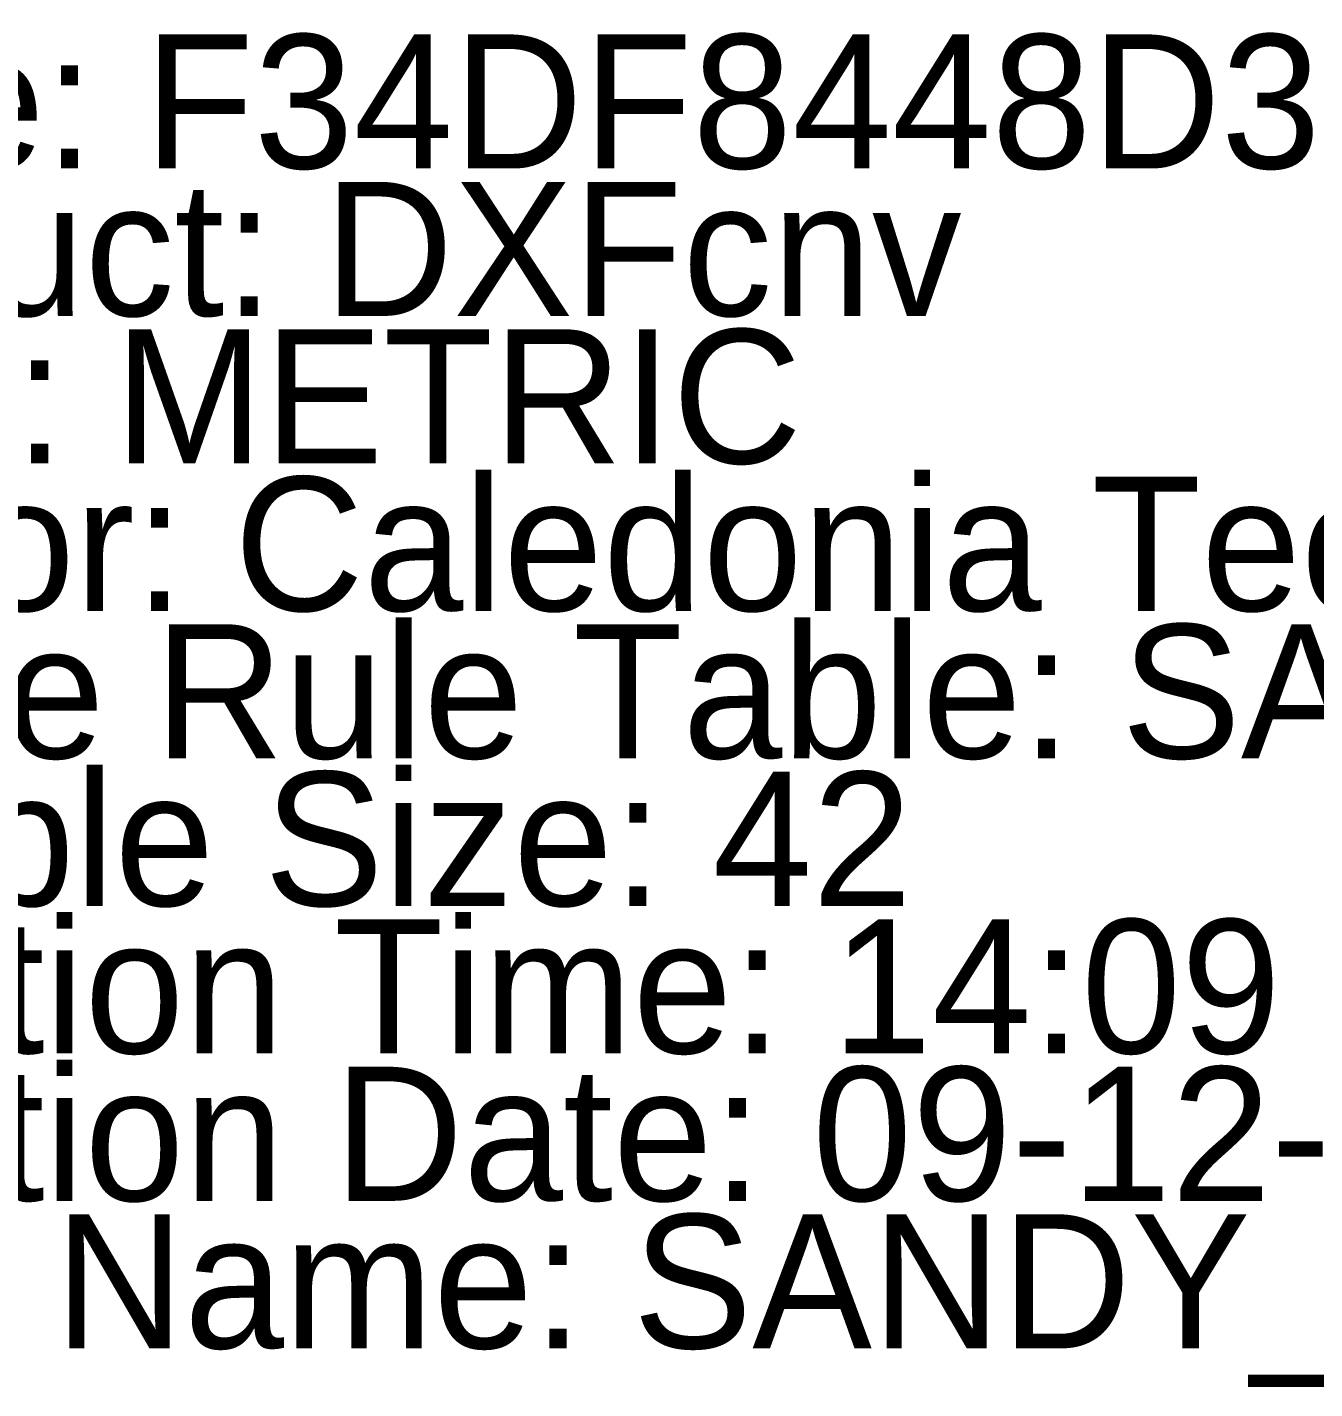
# Model space of a CAD drawing. Header units: metres. Extents: x -645 to 4173, y -791 to 1095.
# Drawn here: x 315 to 1275, y 80 to 1095 of the extents above; entities that cross this region are included whole.
import ezdxf

# ---------------------------------------------------------------- set-up
doc = ezdxf.new("R2010")
doc.units = ezdxf.units.M

msp = doc.modelspace()

# ---------------------------------------------------------------- texts
at = {"layer": '1'}
for s, p in [('IdFile: F34DF8448D39286C917E3859977F8DAA8C6198148AA74508', (1, 990)), ('Product: DXFcnv', (1, 880)), ('Units: METRIC', (1, 770)), ('Author: Caledonia Technology', (1, 660)), ('Grade Rule Table: SANDY_09-12-25-P19', (1, 550)), ('Sample Size: 42', (1, 440)), ('Creation Time: 14:09', (1, 330)), ('Creation Date: 09-12-2025', (1, 220)), ('Style Name: SANDY_09-12-25-P19', (1, 110))]:
    msp.add_text(s, height=100, dxfattribs=at).set_placement(p)

doc.saveas('drawing.dxf')
